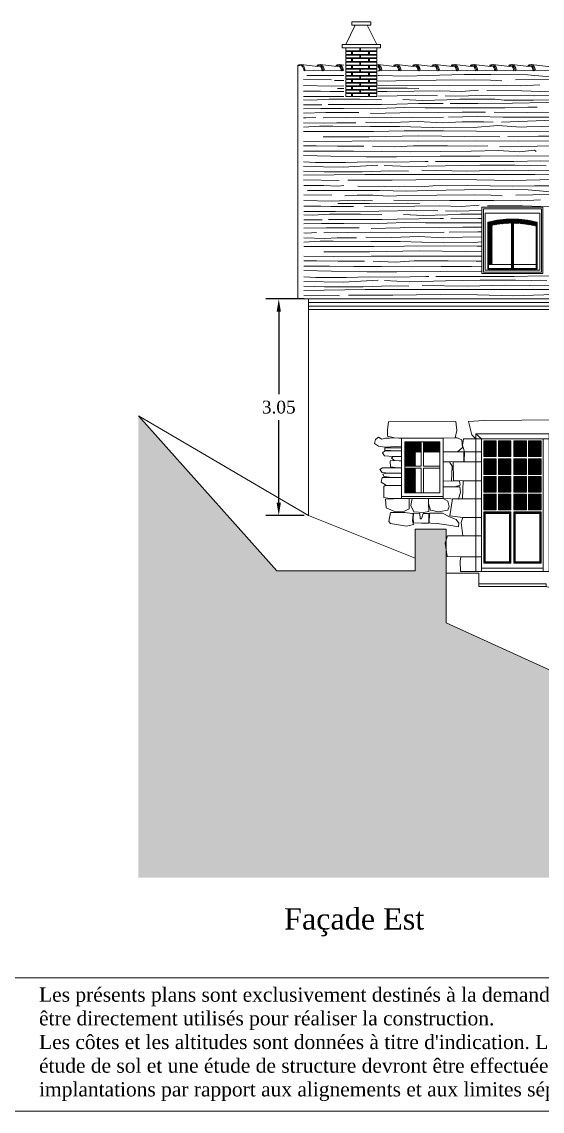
# Model space of a CAD drawing. Header units: millimetres. Extents: x -17502 to -16646, y 1856 to 2034.
# Drawn here: x -16867.77 to -16860.43, y 1856.2 to 1871.54 of the extents above; entities that cross this region are included whole.
import ezdxf

# ---------------------------------------------------------------- set-up
doc = ezdxf.new("R2010")
doc.units = ezdxf.units.MM
doc.layers.get('0').update_dxf_attribs({"lineweight": 9})
doc.layers.get('Defpoints').update_dxf_attribs({"lineweight": 9})
doc.layers.add('blocs', color=7, linetype='Continuous')
doc.layers.add('COUPE', color=7, linetype='Continuous', lineweight=9)
doc.styles.get("Standard").update_dxf_attribs({"font": 'times.ttf'})
doc.dimstyles.get("Standard").update_dxf_attribs({"dimtxt": 0.18, "dimasz": 0.18, "dimexe": 0.18, "dimexo": 0.0625, "dimgap": 0.09, "dimtad": 0, "dimtih": 1, "dimtoh": 1, "dimzin": 0, "dimdsep": 46, "dimtxsty": 'Standard', "dimcen": 0.09, "dimadec": 0, "dimazin": 0, "dimtfac": 1, "dimtofl": 0, "dimtmove": 0, "dimatfit": 3, "dimfxl": 1, "dimtolj": 1, "dimtzin": 0, "dimarcsym": 0})

# ---------------------------------------------------------------- blocks, each defined once
blk = doc.blocks.new('*D534')
at = {"color": 0, "lineweight": -2, "transparency": 16777216}
for p, q in [((-16863.79, 1867.635), (-16864.326, 1867.635)), ((-16864.146, 1867.455), (-16864.146, 1866.292)), ((-16864.146, 1864.765), (-16864.146, 1865.929)), ((-16863.79, 1864.585), (-16864.326, 1864.585))]:
    blk.add_line(p, q, dxfattribs=at)
at = {"color": 0, "lineweight": 9, "transparency": 16777216}
for points in [[(-16864.176, 1867.455), (-16864.116, 1867.455), (-16864.146, 1867.635)], [(-16864.176, 1864.765), (-16864.116, 1864.765), (-16864.146, 1864.585)]]:
    blk.add_solid(points, dxfattribs=at)
at = {"layer": 'Defpoints', "color": 0, "lineweight": 9, "transparency": 16777216}
for p in [(-16863.727, 1867.635), (-16864.146, 1864.585), (-16863.727, 1864.585)]:
    blk.add_point(p, dxfattribs=at)
at = {"color": 0, "lineweight": 9, "transparency": 16777216, "insert": (-16864.146, 1866.11), "char_height": 0.18, "attachment_point": 5}
blk.add_mtext('\\A1;3.05', dxfattribs=at)

msp = doc.modelspace()

# ---------------------------------------------------------------- hatches: boundary and pattern name
at = {"lineweight": 9}
h = msp.add_hatch(dxfattribs=at)
h.set_pattern_fill('ANSI31', color=252, scale=0.003, angle=90, style=0)
h.set_pattern_definition([(135, (3127.6094615, 3451.979851), (-0.006735192091, -0.006735192091), [])])
h.paths.add_polyline_path([(-16860.84, 1868.75), (-16860.84, 1868.7, -0.058182), (-16860.516, 1868.659), (-16860.516, 1868.709, 0.057294)])
h.paths.add_polyline_path([(-16860.865, 1868.75, 0.057294), (-16861.19, 1868.709), (-16861.19, 1868.119), (-16861.14, 1868.119), (-16861.14, 1868.671, -0.049063), (-16860.865, 1868.7)])
msp.add_hatch(color=254, dxfattribs=at).paths.add_polyline_path([(-16840.661, 1860.398), (-16847.363, 1860.579), (-16850.648, 1860.811), (-16851.333, 1860.859), (-16853.833, 1860.859), (-16854.518, 1860.879), (-16854.863, 1861.369), (-16858.512, 1861.581), (-16861.785, 1863.073), (-16861.785, 1864.391), (-16862.224, 1864.391), (-16862.224, 1863.807), (-16864.173, 1863.807), (-16866.125, 1865.991), (-16866.125, 1859.487), (-16840.661, 1859.487)])
h = msp.add_hatch(dxfattribs=at)
h.set_pattern_fill('ANSI31', color=252, scale=0.003, angle=90, style=0)
h.set_pattern_definition([(135, (3437.796645, 3147.050812), (-0.006735192091, -0.006735192091), [])])
h.paths.add_polyline_path([(-16862.217, 1865.475), (-16862.137, 1865.475), (-16862.137, 1865.625), (-16862.367, 1865.625), (-16862.367, 1865.28), (-16862.217, 1865.28)])
h.paths.add_polyline_path([(-16862.217, 1865.25), (-16862.367, 1865.25), (-16862.367, 1864.905), (-16862.217, 1864.905)])
h.paths.add_polyline_path([(-16861.878, 1865.625), (-16862.107, 1865.625), (-16862.107, 1865.475), (-16861.878, 1865.475)])
h = msp.add_hatch(dxfattribs=at)
h.set_pattern_fill('ANSI31', color=252, scale=0.003, angle=90, style=0)
h.set_pattern_definition([(135, (2719.525954, 3184.2928465), (-0.006735192091, -0.006735192091), [])])
h.paths.add_polyline_path([(-16861.09, 1865.625), (-16861.248, 1865.625), (-16861.248, 1865.425), (-16861.09, 1865.425)])
h.paths.add_polyline_path([(-16860.883, 1865.625), (-16861.04, 1865.625), (-16861.04, 1865.425), (-16860.883, 1865.425)])
h.paths.add_polyline_path([(-16860.665, 1865.625), (-16860.823, 1865.625), (-16860.823, 1865.425), (-16860.665, 1865.425)])
h.paths.add_polyline_path([(-16860.458, 1865.625), (-16860.615, 1865.625), (-16860.615, 1865.425), (-16860.458, 1865.425)])
h.paths.add_polyline_path([(-16860.458, 1865.375), (-16860.615, 1865.375), (-16860.615, 1865.175), (-16860.458, 1865.175)])
h.paths.add_polyline_path([(-16860.665, 1865.375), (-16860.823, 1865.375), (-16860.823, 1865.175), (-16860.665, 1865.175)])
h.paths.add_polyline_path([(-16860.665, 1865.125), (-16860.823, 1865.125), (-16860.823, 1864.925), (-16860.665, 1864.925)])
h.paths.add_polyline_path([(-16860.883, 1865.125), (-16861.04, 1865.125), (-16861.04, 1864.925), (-16860.883, 1864.925)])
h.paths.add_polyline_path([(-16861.09, 1864.875), (-16861.248, 1864.875), (-16861.248, 1864.675), (-16861.09, 1864.675)])
h.paths.add_polyline_path([(-16861.09, 1865.125), (-16861.248, 1865.125), (-16861.248, 1864.925), (-16861.09, 1864.925)])
h.paths.add_polyline_path([(-16861.09, 1865.375), (-16861.248, 1865.375), (-16861.248, 1865.175), (-16861.09, 1865.175)])
h.paths.add_polyline_path([(-16860.883, 1865.375), (-16861.04, 1865.375), (-16861.04, 1865.175), (-16860.883, 1865.175)])
h.paths.add_polyline_path([(-16860.883, 1864.875), (-16861.04, 1864.875), (-16861.04, 1864.675), (-16860.883, 1864.675)])
h.paths.add_polyline_path([(-16860.665, 1864.875), (-16860.823, 1864.875), (-16860.823, 1864.675), (-16860.665, 1864.675)])
h.paths.add_polyline_path([(-16860.458, 1864.875), (-16860.615, 1864.875), (-16860.615, 1864.675), (-16860.458, 1864.675)])
h.paths.add_polyline_path([(-16860.458, 1865.125), (-16860.615, 1865.125), (-16860.615, 1864.925), (-16860.458, 1864.925)])

# ---------------------------------------------------------------- linework, layer by layer
for p, q in [((-16864.173, 1863.807), (-16866.125, 1865.991)), ((-16861.785, 1864.391), (-16862.224, 1864.391)), ((-16862.224, 1864.391), (-16862.224, 1863.807)), ((-16861.785, 1863.073), (-16861.785, 1864.391)), ((-16862.224, 1863.807), (-16864.173, 1863.807)), ((-16858.512, 1861.581), (-16861.785, 1863.073))]:
    msp.add_line(p, q, dxfattribs=at)
for points in [[(-16863.202, 1871.219), (-16863.067, 1871.488)], [(-16862.764, 1871.219), (-16862.899, 1871.488)], [(-16863.727, 1867.635), (-16863.877, 1867.635), (-16863.877, 1870.909)], [(-16854.727, 1867.635), (-16863.727, 1867.635)], [(-16863.727, 1864.585), (-16863.727, 1867.635)], [(-16854.727, 1867.585), (-16863.727, 1867.585)], [(-16854.84, 1867.535), (-16863.727, 1867.535)], [(-16854.796, 1867.485), (-16863.727, 1867.485)], [(-16863.727, 1864.585), (-16866.125, 1865.991)], [(-16861.288, 1865.665), (-16860.418, 1865.665), (-16860.19, 1865.667), (-16860.191, 1865.931), (-16861.25, 1865.925), (-16861.47, 1865.908), (-16861.423, 1865.722), (-16861.37, 1865.665)], [(-16862.417, 1865.675), (-16862.417, 1864.825), (-16862.58, 1864.825), (-16862.667, 1864.839), (-16862.667, 1864.996), (-16862.646, 1865.01), (-16862.417, 1865.01), (-16862.547, 1865.01), (-16862.628, 1865.01), (-16862.704, 1865.055), (-16862.688, 1865.121), (-16862.417, 1865.121), (-16862.544, 1865.121), (-16862.667, 1865.136), (-16862.679, 1865.166), (-16862.639, 1865.182), (-16862.417, 1865.182), (-16862.583, 1865.182), (-16862.69, 1865.193), (-16862.723, 1865.234), (-16862.686, 1865.255), (-16862.546, 1865.258), (-16862.417, 1865.258), (-16862.474, 1865.258), (-16862.569, 1865.269), (-16862.578, 1865.351), (-16862.571, 1865.361), (-16862.448, 1865.357), (-16862.417, 1865.357), (-16862.516, 1865.359), (-16862.558, 1865.393), (-16862.534, 1865.416), (-16862.417, 1865.416), (-16862.534, 1865.416), (-16862.658, 1865.425), (-16862.683, 1865.466), (-16862.649, 1865.495), (-16862.417, 1865.495), (-16862.571, 1865.501), (-16862.651, 1865.503), (-16862.65, 1865.537), (-16862.549, 1865.538), (-16862.417, 1865.538), (-16862.417, 1865.56), (-16862.648, 1865.547), (-16862.741, 1865.563), (-16862.797, 1865.597), (-16862.781, 1865.657), (-16862.741, 1865.69), (-16862.692, 1865.658), (-16862.642, 1865.674), (-16862.583, 1865.674), (-16862.473, 1865.679), (-16862.417, 1865.675)], [(-16861.828, 1865.675), (-16861.828, 1864.825), (-16861.613, 1864.816), (-16861.587, 1864.913), (-16861.593, 1864.987), (-16861.828, 1864.987), (-16861.664, 1864.987), (-16861.588, 1865.013), (-16861.597, 1865.071), (-16861.828, 1865.072), (-16861.712, 1865.071), (-16861.703, 1865.278), (-16861.741, 1865.34), (-16861.828, 1865.34), (-16861.741, 1865.34), (-16861.539, 1865.347), (-16861.537, 1865.433), (-16861.537, 1865.483), (-16861.828, 1865.483), (-16861.626, 1865.483), (-16861.556, 1865.541), (-16861.566, 1865.65), (-16861.63, 1865.679), (-16861.66, 1865.679), (-16861.828, 1865.675)], [(-16860.335, 1865.735), (-16861.37, 1865.735)], [(-16861.37, 1865.665), (-16861.37, 1865.735)], [(-16861.37, 1865.735), (-16861.288, 1865.665)], [(-16861.37, 1865.665), (-16861.37, 1863.795)], [(-16862.417, 1864.825), (-16861.828, 1864.825), (-16861.765, 1864.785), (-16861.743, 1864.714), (-16861.761, 1864.66), (-16861.897, 1864.639), (-16862.009, 1864.659), (-16862.035, 1864.755), (-16862.035, 1864.825), (-16862.035, 1864.755), (-16862.029, 1864.643), (-16862.105, 1864.627), (-16862.242, 1864.638), (-16862.284, 1864.728), (-16862.267, 1864.825), (-16862.31, 1864.825), (-16862.31, 1864.679), (-16862.376, 1864.647), (-16862.5, 1864.637), (-16862.631, 1864.694), (-16862.642, 1864.816), (-16862.417, 1864.825)], [(-16863.727, 1864.585), (-16862.224, 1863.986)], [(-16862.57, 1864.626), (-16862.369, 1864.626), (-16862.265, 1864.612), (-16862.253, 1864.602), (-16862.261, 1864.512), (-16862.249, 1864.459), (-16862.344, 1864.437), (-16862.57, 1864.473), (-16862.596, 1864.5), (-16862.57, 1864.626)], [(-16861.785, 1863.775), (-16861.328, 1863.775), (-16861.328, 1863.585), (-16860.378, 1863.585), (-16859.785, 1863.415), (-16859.052, 1863.395), (-16857.932, 1863.395), (-16856.732, 1863.345)]]:
    msp.add_lwpolyline(points, dxfattribs=at)
for points in [[(-16863.117, 1871.538), (-16862.849, 1871.538), (-16862.849, 1871.488), (-16863.117, 1871.488)], [(-16863.252, 1871.219), (-16862.714, 1871.219), (-16862.714, 1871.169), (-16863.252, 1871.169)], [(-16863.202, 1871.169), (-16863.004, 1871.169), (-16863.004, 1871.129), (-16863.202, 1871.129)], [(-16863.119, 1871.119), (-16863.202, 1871.119), (-16863.202, 1871.079), (-16863.119, 1871.079)], [(-16863.109, 1871.119), (-16862.879, 1871.119), (-16862.879, 1871.079), (-16863.109, 1871.079)], [(-16862.764, 1871.169), (-16862.994, 1871.169), (-16862.994, 1871.129), (-16862.764, 1871.129)], [(-16862.764, 1871.119), (-16862.869, 1871.119), (-16862.869, 1871.079), (-16862.764, 1871.079)], [(-16863.202, 1871.069), (-16863.004, 1871.069), (-16863.004, 1871.029), (-16863.202, 1871.029)], [(-16863.119, 1871.019), (-16863.202, 1871.019), (-16863.202, 1870.979), (-16863.119, 1870.979)], [(-16863.202, 1870.969), (-16863.004, 1870.969), (-16863.004, 1870.929), (-16863.202, 1870.929)], [(-16863.109, 1871.019), (-16862.879, 1871.019), (-16862.879, 1870.979), (-16863.109, 1870.979)], [(-16862.764, 1871.069), (-16862.994, 1871.069), (-16862.994, 1871.029), (-16862.764, 1871.029)], [(-16862.764, 1870.969), (-16862.994, 1870.969), (-16862.994, 1870.929), (-16862.764, 1870.929)], [(-16862.764, 1871.019), (-16862.869, 1871.019), (-16862.869, 1870.979), (-16862.764, 1870.979)], [(-16863.119, 1870.921), (-16863.202, 1870.921), (-16863.202, 1870.881), (-16863.119, 1870.881)], [(-16863.202, 1870.871), (-16863.004, 1870.871), (-16863.004, 1870.831), (-16863.202, 1870.831)], [(-16863.119, 1870.822), (-16863.202, 1870.822), (-16863.202, 1870.782), (-16863.119, 1870.782)], [(-16863.109, 1870.921), (-16862.879, 1870.921), (-16862.879, 1870.881), (-16863.109, 1870.881)], [(-16863.109, 1870.822), (-16862.879, 1870.822), (-16862.879, 1870.782), (-16863.109, 1870.782)], [(-16862.764, 1870.871), (-16862.994, 1870.871), (-16862.994, 1870.831), (-16862.764, 1870.831)], [(-16862.764, 1870.921), (-16862.869, 1870.921), (-16862.869, 1870.881), (-16862.764, 1870.881)], [(-16862.764, 1870.822), (-16862.869, 1870.822), (-16862.869, 1870.782), (-16862.764, 1870.782)], [(-16863.202, 1870.772), (-16863.004, 1870.772), (-16863.004, 1870.732), (-16863.202, 1870.732)], [(-16863.119, 1870.724), (-16863.202, 1870.724), (-16863.202, 1870.684), (-16863.119, 1870.684)], [(-16863.202, 1870.674), (-16863.004, 1870.674), (-16863.004, 1870.634), (-16863.202, 1870.634)], [(-16863.109, 1870.724), (-16862.879, 1870.724), (-16862.879, 1870.684), (-16863.109, 1870.684)], [(-16862.764, 1870.772), (-16862.994, 1870.772), (-16862.994, 1870.732), (-16862.764, 1870.732)], [(-16862.764, 1870.674), (-16862.994, 1870.674), (-16862.994, 1870.634), (-16862.764, 1870.634)], [(-16862.764, 1870.724), (-16862.869, 1870.724), (-16862.869, 1870.684), (-16862.764, 1870.684)], [(-16863.119, 1870.625), (-16863.202, 1870.625), (-16863.202, 1870.585), (-16863.119, 1870.585)], [(-16863.202, 1870.575), (-16863.004, 1870.575), (-16863.004, 1870.535), (-16863.202, 1870.535)], [(-16863.119, 1870.527), (-16863.202, 1870.527), (-16863.202, 1870.487), (-16863.119, 1870.487)], [(-16863.109, 1870.625), (-16862.879, 1870.625), (-16862.879, 1870.585), (-16863.109, 1870.585)], [(-16863.109, 1870.527), (-16862.879, 1870.527), (-16862.879, 1870.487), (-16863.109, 1870.487)], [(-16862.764, 1870.575), (-16862.994, 1870.575), (-16862.994, 1870.535), (-16862.764, 1870.535)], [(-16862.764, 1870.625), (-16862.869, 1870.625), (-16862.869, 1870.585), (-16862.764, 1870.585)], [(-16862.764, 1870.527), (-16862.869, 1870.527), (-16862.869, 1870.487), (-16862.764, 1870.487)], [(-16861.283, 1868.927), (-16860.422, 1868.927), (-16860.422, 1867.991), (-16861.283, 1867.991)], [(-16861.262, 1868.905), (-16860.444, 1868.905), (-16860.444, 1868.012), (-16861.262, 1868.012)], [(-16860.468, 1868.841), (-16861.238, 1868.841), (-16861.238, 1868.041), (-16860.468, 1868.041)], [(-16860.865, 1868.119), (-16861.19, 1868.119), (-16861.19, 1868.062), (-16860.865, 1868.062)], [(-16860.516, 1868.119), (-16860.84, 1868.119), (-16860.84, 1868.062), (-16860.516, 1868.062)], [(-16862.456, 1865.675), (-16861.828, 1865.675), (-16861.66, 1865.679), (-16861.634, 1865.784), (-16861.651, 1865.909), (-16862.601, 1865.905), (-16862.615, 1865.798), (-16862.613, 1865.703), (-16862.513, 1865.677)], [(-16861.828, 1865.675), (-16862.417, 1865.675), (-16862.417, 1864.825), (-16861.828, 1864.825)], [(-16861.828, 1865.675), (-16862.417, 1865.675), (-16862.417, 1864.855), (-16861.828, 1864.855)], [(-16861.878, 1865.625), (-16862.367, 1865.625), (-16862.367, 1864.905), (-16861.878, 1864.905)], [(-16862.137, 1865.625), (-16862.367, 1865.625), (-16862.367, 1865.28), (-16862.137, 1865.28)], [(-16861.878, 1865.625), (-16862.107, 1865.625), (-16862.107, 1865.28), (-16861.878, 1865.28)], [(-16861.288, 1865.665), (-16861.288, 1863.795), (-16861.584, 1863.795), (-16861.59, 1863.944), (-16861.578, 1864.001), (-16861.288, 1864.001), (-16861.578, 1864.001), (-16861.773, 1864.008), (-16861.802, 1864.198), (-16861.769, 1864.298), (-16861.288, 1864.298), (-16861.554, 1864.298), (-16861.574, 1864.489), (-16861.553, 1864.557), (-16861.288, 1864.557), (-16861.553, 1864.557), (-16861.737, 1864.58), (-16861.699, 1864.821), (-16861.288, 1864.821), (-16861.557, 1864.821), (-16861.549, 1865.073), (-16861.288, 1865.073), (-16861.549, 1865.073), (-16861.681, 1865.076), (-16861.689, 1865.339), (-16861.288, 1865.339), (-16861.533, 1865.339), (-16861.526, 1865.484), (-16861.288, 1865.484), (-16861.526, 1865.484), (-16861.558, 1865.578), (-16861.543, 1865.665)], [(-16860.335, 1865.735), (-16861.37, 1865.735), (-16861.37, 1863.795), (-16860.335, 1863.795)], [(-16860.418, 1865.665), (-16861.288, 1865.665), (-16861.288, 1863.795), (-16860.418, 1863.795)], [(-16860.418, 1865.665), (-16861.288, 1865.665), (-16861.288, 1863.845), (-16860.418, 1863.845)], [(-16861.08, 1865.635), (-16861.258, 1865.635), (-16861.258, 1865.415), (-16861.08, 1865.415)], [(-16861.09, 1865.625), (-16861.248, 1865.625), (-16861.248, 1865.425), (-16861.09, 1865.425)], [(-16860.873, 1865.635), (-16861.05, 1865.635), (-16861.05, 1865.415), (-16860.873, 1865.415)], [(-16860.883, 1865.625), (-16861.04, 1865.625), (-16861.04, 1865.425), (-16860.883, 1865.425)], [(-16860.655, 1865.635), (-16860.833, 1865.635), (-16860.833, 1865.415), (-16860.655, 1865.415)], [(-16860.665, 1865.625), (-16860.823, 1865.625), (-16860.823, 1865.425), (-16860.665, 1865.425)], [(-16860.448, 1865.635), (-16860.625, 1865.635), (-16860.625, 1865.415), (-16860.448, 1865.415)], [(-16860.458, 1865.625), (-16860.615, 1865.625), (-16860.615, 1865.425), (-16860.458, 1865.425)], [(-16861.08, 1865.385), (-16861.258, 1865.385), (-16861.258, 1865.165), (-16861.08, 1865.165)], [(-16861.09, 1865.375), (-16861.248, 1865.375), (-16861.248, 1865.175), (-16861.09, 1865.175)], [(-16860.873, 1865.385), (-16861.05, 1865.385), (-16861.05, 1865.165), (-16860.873, 1865.165)], [(-16860.883, 1865.375), (-16861.04, 1865.375), (-16861.04, 1865.175), (-16860.883, 1865.175)], [(-16860.655, 1865.385), (-16860.833, 1865.385), (-16860.833, 1865.165), (-16860.655, 1865.165)], [(-16860.665, 1865.375), (-16860.823, 1865.375), (-16860.823, 1865.175), (-16860.665, 1865.175)], [(-16860.448, 1865.385), (-16860.625, 1865.385), (-16860.625, 1865.165), (-16860.448, 1865.165)], [(-16860.458, 1865.375), (-16860.615, 1865.375), (-16860.615, 1865.175), (-16860.458, 1865.175)], [(-16862.137, 1865.25), (-16862.367, 1865.25), (-16862.367, 1864.905), (-16862.137, 1864.905)], [(-16861.878, 1865.25), (-16862.107, 1865.25), (-16862.107, 1864.905), (-16861.878, 1864.905)], [(-16861.08, 1865.135), (-16861.258, 1865.135), (-16861.258, 1864.915), (-16861.08, 1864.915)], [(-16860.873, 1865.135), (-16861.05, 1865.135), (-16861.05, 1864.915), (-16860.873, 1864.915)], [(-16860.655, 1865.135), (-16860.833, 1865.135), (-16860.833, 1864.915), (-16860.655, 1864.915)], [(-16860.448, 1865.135), (-16860.625, 1865.135), (-16860.625, 1864.915), (-16860.448, 1864.915)], [(-16861.09, 1865.125), (-16861.248, 1865.125), (-16861.248, 1864.925), (-16861.09, 1864.925)], [(-16860.883, 1865.125), (-16861.04, 1865.125), (-16861.04, 1864.925), (-16860.883, 1864.925)], [(-16860.665, 1865.125), (-16860.823, 1865.125), (-16860.823, 1864.925), (-16860.665, 1864.925)], [(-16860.458, 1865.125), (-16860.615, 1865.125), (-16860.615, 1864.925), (-16860.458, 1864.925)], [(-16861.828, 1864.855), (-16862.417, 1864.855), (-16862.417, 1864.825), (-16861.828, 1864.825)], [(-16861.08, 1864.885), (-16861.258, 1864.885), (-16861.258, 1864.665), (-16861.08, 1864.665)], [(-16861.09, 1864.875), (-16861.248, 1864.875), (-16861.248, 1864.675), (-16861.09, 1864.675)], [(-16860.873, 1864.885), (-16861.05, 1864.885), (-16861.05, 1864.665), (-16860.873, 1864.665)], [(-16860.883, 1864.875), (-16861.04, 1864.875), (-16861.04, 1864.675), (-16860.883, 1864.675)], [(-16860.655, 1864.885), (-16860.833, 1864.885), (-16860.833, 1864.665), (-16860.655, 1864.665)], [(-16860.665, 1864.875), (-16860.823, 1864.875), (-16860.823, 1864.675), (-16860.665, 1864.675)], [(-16860.448, 1864.885), (-16860.625, 1864.885), (-16860.625, 1864.665), (-16860.448, 1864.665)], [(-16860.458, 1864.875), (-16860.615, 1864.875), (-16860.615, 1864.675), (-16860.458, 1864.675)], [(-16862.247, 1864.617), (-16862.157, 1864.613), (-16862.155, 1864.543), (-16862.138, 1864.535), (-16862.124, 1864.565), (-16862.111, 1864.614), (-16862.029, 1864.612), (-16862.029, 1864.479), (-16862.136, 1864.479), (-16862.246, 1864.48), (-16862.254, 1864.545)], [(-16862.02, 1864.619), (-16861.836, 1864.617), (-16861.739, 1864.565), (-16861.645, 1864.529), (-16861.61, 1864.477), (-16861.615, 1864.424), (-16861.747, 1864.45), (-16861.913, 1864.472), (-16862.003, 1864.479), (-16862.024, 1864.48)], [(-16861.258, 1864.635), (-16860.873, 1864.635), (-16860.873, 1863.915), (-16861.258, 1863.915)], [(-16861.248, 1864.625), (-16860.883, 1864.625), (-16860.883, 1863.925), (-16861.248, 1863.925)], [(-16861.238, 1864.615), (-16860.893, 1864.615), (-16860.893, 1863.935), (-16861.238, 1863.935)], [(-16860.833, 1863.915), (-16860.448, 1863.915), (-16860.448, 1864.635), (-16860.833, 1864.635)], [(-16860.823, 1863.925), (-16860.458, 1863.925), (-16860.458, 1864.625), (-16860.823, 1864.625)], [(-16860.813, 1863.935), (-16860.468, 1863.935), (-16860.468, 1864.615), (-16860.813, 1864.615)], [(-16860.418, 1863.845), (-16861.288, 1863.845), (-16861.288, 1863.795), (-16860.418, 1863.795)], [(-16861.328, 1863.625), (-16860.378, 1863.625), (-16860.378, 1863.585), (-16861.328, 1863.585)], [(-16876.541, 1858.074), (-16841.413, 1858.074), (-16841.413, 1856.197), (-16876.541, 1856.197)]]:
    msp.add_lwpolyline(points, close=True, dxfattribs=at)
for points in [[(-16860.855, 1868.76, 0.06042), (-16861.2, 1868.717), (-16861.2, 1868.052), (-16860.855, 1868.052)], [(-16860.865, 1868.75, 0.057294), (-16861.19, 1868.709), (-16861.19, 1868.062), (-16860.865, 1868.062)], [(-16860.506, 1868.717, 0.06042), (-16860.85, 1868.76), (-16860.85, 1868.052), (-16860.506, 1868.052)], [(-16860.516, 1868.709, 0.057294), (-16860.84, 1868.75), (-16860.84, 1868.062), (-16860.516, 1868.062)]]:
    msp.add_lwpolyline(points, format="xyb", close=True, dxfattribs=at)
msp.add_arc((-16860.853, 1867.318), 1.441, 76.0701, 103.9299, dxfattribs=at)
at = {"layer": 'blocs', "lineweight": 9}
for points in [[(-16863.799, 1870.724), (-16863.405, 1870.718)], [(-16863.75, 1870.78), (-16863.228, 1870.78)], [(-16863.36, 1870.712), (-16863.228, 1870.71)], [(-16862.752, 1870.783), (-16862.732, 1870.783), (-16862.35, 1870.774), (-16862.056, 1870.78), (-16861.534, 1870.793), (-16861.159, 1870.796), (-16860.64, 1870.79), (-16860.376, 1870.767), (-16859.782, 1870.777), (-16858.822, 1870.774), (-16858.243, 1870.772)], [(-16862.752, 1870.704), (-16862.612, 1870.702), (-16862.494, 1870.708), (-16861.926, 1870.715), (-16861.388, 1870.721), (-16861.16, 1870.715), (-16861.003, 1870.708)], [(-16860.811, 1870.718), (-16860.331, 1870.725), (-16859.675, 1870.725), (-16859.081, 1870.721)], [(-16863.799, 1870.641), (-16863.408, 1870.63), (-16863.228, 1870.638)], [(-16863.799, 1870.561), (-16863.558, 1870.561), (-16863.421, 1870.558), (-16863.228, 1870.556)], [(-16863.319, 1870.6), (-16863.228, 1870.6)], [(-16862.752, 1870.644), (-16861.742, 1870.64), (-16861.122, 1870.643), (-16860.74, 1870.636), (-16860.466, 1870.65)], [(-16862.752, 1870.601), (-16862.337, 1870.604), (-16862.171, 1870.6)], [(-16862.752, 1870.555), (-16862.624, 1870.555), (-16862.236, 1870.561), (-16861.884, 1870.565), (-16861.577, 1870.558), (-16861.329, 1870.574)], [(-16862.742, 1870.489), (-16862.742, 1870.489), (-16862.213, 1870.499), (-16861.91, 1870.496)], [(-16861.803, 1870.496), (-16861.653, 1870.489), (-16861.291, 1870.499), (-16860.543, 1870.493), (-16859.852, 1870.499), (-16859.199, 1870.499), (-16858.843, 1870.487), (-16858.291, 1870.478), (-16858.291, 1870.478)], [(-16861.212, 1870.568), (-16860.72, 1870.565), (-16860.194, 1870.545), (-16859.78, 1870.558), (-16859.13, 1870.574), (-16858.66, 1870.578), (-16858.291, 1870.553)], [(-16863.799, 1870.486), (-16863.352, 1870.486), (-16863.228, 1870.486)], [(-16863.799, 1870.438), (-16863.678, 1870.434), (-16863.437, 1870.447), (-16862.999, 1870.447), (-16862.699, 1870.444)], [(-16863.799, 1870.369), (-16863.541, 1870.369)], [(-16863.45, 1870.372), (-16863.163, 1870.372), (-16862.928, 1870.372), (-16862.696, 1870.372), (-16862.484, 1870.378), (-16862.177, 1870.385), (-16861.877, 1870.388), (-16861.831, 1870.388)], [(-16862.396, 1870.444), (-16862.118, 1870.431), (-16861.775, 1870.437), (-16861.593, 1870.447), (-16861.103, 1870.447), (-16860.969, 1870.434), (-16860.555, 1870.434), (-16860.047, 1870.441), (-16859.436, 1870.437), (-16859.123, 1870.441), (-16858.653, 1870.444), (-16858.568, 1870.45)], [(-16861.728, 1870.385), (-16861.34, 1870.388), (-16860.851, 1870.392), (-16860.368, 1870.401), (-16859.865, 1870.392), (-16859.542, 1870.395), (-16858.968, 1870.388), (-16858.733, 1870.376), (-16858.291, 1870.361), (-16858.291, 1870.361)], [(-16863.799, 1870.314), (-16863.551, 1870.316), (-16863.235, 1870.316), (-16862.86, 1870.313), (-16862.625, 1870.323), (-16862.377, 1870.329), (-16862.083, 1870.326), (-16861.659, 1870.326), (-16861.306, 1870.326), (-16860.958, 1870.326), (-16860.635, 1870.333), (-16860.504, 1870.333)], [(-16863.799, 1870.252), (-16863.482, 1870.258), (-16863.201, 1870.258), (-16863.019, 1870.258)], [(-16863.799, 1870.187), (-16863.763, 1870.183), (-16863.622, 1870.192)], [(-16863.518, 1870.186), (-16862.862, 1870.196), (-16862.265, 1870.192), (-16861.824, 1870.196)], [(-16862.852, 1870.248), (-16862.441, 1870.254), (-16862.311, 1870.267), (-16861.89, 1870.261), (-16861.56, 1870.267), (-16861.234, 1870.264)], [(-16861.752, 1870.196), (-16861.348, 1870.202), (-16860.989, 1870.196), (-16860.519, 1870.196), (-16860.202, 1870.196), (-16859.824, 1870.206), (-16859.423, 1870.209), (-16859.191, 1870.206), (-16858.849, 1870.202), (-16858.558, 1870.206), (-16858.291, 1870.179), (-16858.291, 1870.179)], [(-16861.11, 1870.264), (-16860.643, 1870.261), (-16860.333, 1870.264), (-16859.959, 1870.261), (-16859.554, 1870.261), (-16859.084, 1870.264), (-16858.722, 1870.264), (-16858.291, 1870.244)], [(-16863.799, 1870.115), (-16863.502, 1870.108), (-16863.329, 1870.117), (-16863.058, 1870.114)], [(-16863.799, 1870.056), (-16863.57, 1870.069), (-16863.384, 1870.069), (-16862.855, 1870.065), (-16862.444, 1870.065), (-16861.831, 1870.046), (-16861.403, 1870.049), (-16861.057, 1870.075), (-16860.728, 1870.055), (-16860.649, 1870.059), (-16860.248, 1870.069), (-16860.127, 1870.065), (-16859.681, 1870.052), (-16859.381, 1870.069), (-16858.8, 1870.055), (-16858.291, 1870.048)], [(-16862.924, 1870.124), (-16862.559, 1870.121), (-16862.18, 1870.134), (-16861.837, 1870.114), (-16861.563, 1870.127), (-16861.257, 1870.131), (-16861.126, 1870.124)], [(-16861.009, 1870.124), (-16860.396, 1870.147), (-16859.926, 1870.14), (-16859.763, 1870.15)], [(-16863.799, 1869.993), (-16863.276, 1869.993), (-16862.813, 1869.993), (-16862.379, 1870), (-16861.824, 1870.003), (-16861.357, 1869.997), (-16860.617, 1869.993), (-16860.202, 1869.997), (-16860.001, 1870.003), (-16859.782, 1870.003)], [(-16863.518, 1869.918), (-16862.875, 1869.918), (-16862.17, 1869.931), (-16861.524, 1869.922), (-16861.031, 1869.918)], [(-16860.918, 1869.922), (-16860.484, 1869.928), (-16859.9, 1869.925), (-16859.449, 1869.915), (-16858.937, 1869.928), (-16858.487, 1869.911), (-16858.291, 1869.909)], [(-16863.799, 1869.856), (-16863.378, 1869.853), (-16862.85, 1869.86), (-16862.181, 1869.856), (-16861.365, 1869.86), (-16860.765, 1869.856), (-16860.122, 1869.86), (-16859.603, 1869.847), (-16859.019, 1869.863), (-16858.526, 1869.86), (-16858.291, 1869.848)], [(-16863.799, 1869.791), (-16863.62, 1869.793), (-16863.318, 1869.787), (-16863.052, 1869.787), (-16862.945, 1869.787)], [(-16862.823, 1869.787), (-16862.509, 1869.776), (-16862.246, 1869.79), (-16861.766, 1869.793), (-16861.369, 1869.787), (-16861.2, 1869.79)], [(-16861.033, 1869.777), (-16860.724, 1869.781), (-16860.284, 1869.792), (-16859.934, 1869.792), (-16859.662, 1869.792), (-16859.487, 1869.792)], [(-16863.799, 1869.718), (-16863.436, 1869.718), (-16863.094, 1869.714), (-16862.703, 1869.71), (-16862.289, 1869.707), (-16861.865, 1869.71), (-16861.436, 1869.714), (-16861.053, 1869.725), (-16860.751, 1869.707), (-16860.543, 1869.729), (-16860.52, 1869.71)], [(-16863.799, 1869.657), (-16863.41, 1869.647), (-16862.908, 1869.636), (-16862.487, 1869.636), (-16861.869, 1869.643), (-16861.306, 1869.647), (-16860.781, 1869.651), (-16860.335, 1869.643), (-16859.91, 1869.643), (-16859.59, 1869.643)], [(-16861.939, 1869.572), (-16861.265, 1869.572), (-16860.833, 1869.569), (-16860.453, 1869.58), (-16860.104, 1869.565), (-16859.754, 1869.569), (-16859.326, 1869.58), (-16858.574, 1869.58), (-16858.291, 1869.557)], [(-16863.799, 1869.565), (-16863.63, 1869.558), (-16863.205, 1869.558), (-16862.877, 1869.565), (-16862.52, 1869.561), (-16862.081, 1869.569), (-16862.04, 1869.569)], [(-16863.799, 1869.501), (-16863.239, 1869.491), (-16862.751, 1869.52)], [(-16863.799, 1869.433), (-16863.507, 1869.427), (-16862.964, 1869.427), (-16862.58, 1869.438), (-16862.319, 1869.435)], [(-16862.662, 1869.513), (-16862.315, 1869.498), (-16861.802, 1869.509), (-16861.314, 1869.52), (-16860.818, 1869.52), (-16860.376, 1869.509)], [(-16862.13, 1869.446), (-16861.496, 1869.435), (-16860.964, 1869.45), (-16860.287, 1869.438), (-16859.888, 1869.435), (-16859.147, 1869.435), (-16858.671, 1869.438)], [(-16863.799, 1869.376), (-16862.933, 1869.386), (-16862.032, 1869.386), (-16861.31, 1869.386), (-16860.535, 1869.386), (-16860.104, 1869.39), (-16859.426, 1869.394), (-16858.812, 1869.375), (-16858.291, 1869.368)], [(-16863.799, 1869.31), (-16863.295, 1869.301)], [(-16863.172, 1869.308), (-16862.546, 1869.308), (-16861.879, 1869.319), (-16861.354, 1869.312), (-16860.855, 1869.301), (-16860.271, 1869.319), (-16859.966, 1869.312)], [(-16863.792, 1869.232), (-16863.629, 1869.233), (-16863.51, 1869.233), (-16863.317, 1869.225), (-16863.229, 1869.23)], [(-16863.743, 1869.16), (-16863.175, 1869.16), (-16862.725, 1869.163), (-16862.343, 1869.153), (-16862.049, 1869.16), (-16861.527, 1869.173), (-16861.152, 1869.176), (-16860.633, 1869.17), (-16860.369, 1869.147), (-16859.775, 1869.157), (-16858.816, 1869.153), (-16858.236, 1869.152)], [(-16863.032, 1869.222), (-16862.656, 1869.22), (-16862.376, 1869.222), (-16862.085, 1869.217), (-16861.976, 1869.229), (-16861.48, 1869.234), (-16861.167, 1869.229), (-16860.847, 1869.222), (-16860.542, 1869.229), (-16860.223, 1869.227), (-16859.814, 1869.22)], [(-16863.792, 1869.103), (-16863.398, 1869.098)], [(-16863.792, 1869.021), (-16863.401, 1869.01), (-16863.058, 1869.026), (-16862.827, 1869.016)], [(-16863.312, 1868.98), (-16862.869, 1868.977), (-16862.33, 1868.984), (-16862.164, 1868.98)], [(-16863.215, 1869.088), (-16863.039, 1869.095), (-16862.82, 1869.098), (-16862.605, 1869.081), (-16862.487, 1869.088), (-16861.919, 1869.095), (-16861.381, 1869.101), (-16861.153, 1869.095), (-16860.996, 1869.088)], [(-16862.525, 1869.026), (-16861.735, 1869.02), (-16861.115, 1869.023), (-16860.733, 1869.016), (-16860.459, 1869.029)], [(-16860.804, 1869.098), (-16860.324, 1869.104), (-16859.668, 1869.104), (-16859.074, 1869.101)], [(-16863.792, 1868.941), (-16863.551, 1868.941), (-16863.414, 1868.938), (-16863.094, 1868.935)], [(-16863.792, 1868.866), (-16863.345, 1868.866), (-16862.735, 1868.869), (-16862.206, 1868.879), (-16861.903, 1868.876)], [(-16863.792, 1868.818), (-16863.671, 1868.814), (-16863.43, 1868.827), (-16862.992, 1868.827), (-16862.692, 1868.823)], [(-16862.937, 1868.941), (-16862.617, 1868.935), (-16862.229, 1868.941), (-16861.877, 1868.944), (-16861.57, 1868.938), (-16861.322, 1868.954)], [(-16862.389, 1868.823), (-16862.111, 1868.81), (-16861.769, 1868.817), (-16861.586, 1868.827), (-16861.283, 1868.827)], [(-16861.796, 1868.876), (-16861.646, 1868.869), (-16861.284, 1868.879), (-16861.283, 1868.879)], [(-16861.205, 1868.948), (-16860.713, 1868.944), (-16860.187, 1868.925), (-16859.773, 1868.938), (-16859.123, 1868.954), (-16858.653, 1868.957), (-16858.284, 1868.933)], [(-16863.792, 1868.748), (-16863.535, 1868.748)], [(-16863.792, 1868.694), (-16863.544, 1868.696), (-16863.228, 1868.696), (-16862.853, 1868.693), (-16862.618, 1868.703), (-16862.37, 1868.709), (-16862.076, 1868.706), (-16861.652, 1868.706), (-16861.299, 1868.706), (-16861.283, 1868.706)], [(-16863.443, 1868.752), (-16863.156, 1868.752), (-16862.921, 1868.752), (-16862.689, 1868.752), (-16862.477, 1868.758), (-16862.17, 1868.765), (-16861.87, 1868.768), (-16861.825, 1868.768)], [(-16861.721, 1868.765), (-16861.333, 1868.768), (-16861.283, 1868.768)], [(-16863.792, 1868.632), (-16863.475, 1868.637), (-16863.194, 1868.637), (-16863.012, 1868.637)], [(-16863.792, 1868.567), (-16863.756, 1868.562), (-16863.615, 1868.572)], [(-16863.511, 1868.566), (-16862.855, 1868.576), (-16862.258, 1868.572), (-16861.817, 1868.576)], [(-16862.917, 1868.504), (-16862.552, 1868.501), (-16862.173, 1868.514), (-16861.83, 1868.494), (-16861.556, 1868.507), (-16861.283, 1868.51)], [(-16862.845, 1868.628), (-16862.434, 1868.634), (-16862.304, 1868.647), (-16861.883, 1868.641), (-16861.553, 1868.647), (-16861.283, 1868.645)], [(-16861.745, 1868.576), (-16861.341, 1868.582), (-16861.283, 1868.581)], [(-16863.792, 1868.495), (-16863.495, 1868.487), (-16863.322, 1868.497), (-16863.051, 1868.494)], [(-16863.792, 1868.436), (-16863.563, 1868.448), (-16863.377, 1868.448), (-16862.848, 1868.445), (-16862.437, 1868.445), (-16861.824, 1868.426), (-16861.396, 1868.429), (-16861.283, 1868.437)], [(-16863.792, 1868.373), (-16863.269, 1868.373), (-16862.806, 1868.373), (-16862.372, 1868.38), (-16861.817, 1868.383), (-16861.351, 1868.377), (-16861.283, 1868.376)], [(-16863.792, 1868.236), (-16863.371, 1868.233), (-16862.843, 1868.239), (-16862.174, 1868.236), (-16861.358, 1868.239), (-16861.283, 1868.239)], [(-16863.511, 1868.298), (-16862.868, 1868.298), (-16862.163, 1868.311), (-16861.517, 1868.302), (-16861.283, 1868.3)], [(-16863.792, 1868.171), (-16863.614, 1868.173), (-16863.311, 1868.167), (-16863.045, 1868.167), (-16862.938, 1868.167)], [(-16863.792, 1868.098), (-16863.429, 1868.098), (-16863.087, 1868.094), (-16862.696, 1868.09), (-16862.282, 1868.086), (-16861.858, 1868.09), (-16861.429, 1868.094), (-16861.283, 1868.098)], [(-16862.816, 1868.167), (-16862.502, 1868.155), (-16862.239, 1868.17), (-16861.759, 1868.173), (-16861.362, 1868.167), (-16861.283, 1868.169)], [(-16863.792, 1868.037), (-16863.404, 1868.027), (-16862.901, 1868.016), (-16862.48, 1868.016), (-16861.862, 1868.023), (-16861.299, 1868.027), (-16861.283, 1868.027)], [(-16863.792, 1867.945), (-16863.623, 1867.937), (-16863.198, 1867.937), (-16862.871, 1867.945), (-16862.513, 1867.941), (-16862.074, 1867.949), (-16862.033, 1867.949)], [(-16863.792, 1867.88), (-16863.232, 1867.87), (-16862.744, 1867.9)], [(-16862.655, 1867.893), (-16862.308, 1867.878), (-16861.795, 1867.889), (-16861.307, 1867.9), (-16860.811, 1867.9), (-16860.369, 1867.889)], [(-16861.932, 1867.952), (-16861.258, 1867.952), (-16860.826, 1867.949), (-16860.446, 1867.96), (-16860.097, 1867.945), (-16859.747, 1867.949), (-16859.319, 1867.96), (-16858.567, 1867.96), (-16858.284, 1867.937)], [(-16863.792, 1867.813), (-16863.501, 1867.807), (-16862.957, 1867.807), (-16862.573, 1867.818), (-16862.313, 1867.814)], [(-16863.792, 1867.755), (-16862.926, 1867.766), (-16862.025, 1867.766), (-16861.303, 1867.766), (-16860.528, 1867.766), (-16860.097, 1867.77), (-16859.419, 1867.773), (-16858.805, 1867.755), (-16858.284, 1867.747)], [(-16862.123, 1867.826), (-16861.489, 1867.814), (-16860.957, 1867.829), (-16860.28, 1867.818), (-16859.881, 1867.814), (-16859.14, 1867.814), (-16858.664, 1867.818)], [(-16863.792, 1867.69), (-16863.288, 1867.68)], [(-16863.165, 1867.688), (-16862.539, 1867.688), (-16861.872, 1867.699), (-16861.347, 1867.692), (-16860.848, 1867.68), (-16860.264, 1867.699), (-16859.959, 1867.692)]]:
    msp.add_lwpolyline(points, dxfattribs=at)
at = {"layer": 'COUPE', "color": 7, "linetype": 'Continuous', "lineweight": 9}
for p, q in [((-16863.877, 1870.926), (-16863.863, 1870.931)), ((-16863.875, 1870.914), (-16863.877, 1870.926)), ((-16863.864, 1870.92), (-16863.875, 1870.914)), ((-16863.848, 1870.923), (-16863.864, 1870.92)), ((-16863.863, 1870.931), (-16863.834, 1870.934)), ((-16863.827, 1870.918), (-16863.848, 1870.923)), ((-16863.834, 1870.934), (-16863.555, 1870.903)), ((-16863.828, 1870.934), (-16863.802, 1870.918)), ((-16863.811, 1870.906), (-16863.827, 1870.918)), ((-16863.796, 1870.878), (-16863.811, 1870.906)), ((-16863.802, 1870.918), (-16863.792, 1870.906)), ((-16863.79, 1870.849), (-16863.796, 1870.878)), ((-16863.792, 1870.906), (-16863.781, 1870.884)), ((-16863.78, 1870.854), (-16863.79, 1870.849)), ((-16863.781, 1870.884), (-16863.774, 1870.854)), ((-16863.535, 1870.849), (-16863.78, 1870.854)), ((-16863.607, 1870.926), (-16863.593, 1870.931)), ((-16863.605, 1870.914), (-16863.607, 1870.926)), ((-16863.593, 1870.92), (-16863.605, 1870.914)), ((-16863.593, 1870.931), (-16863.564, 1870.934)), ((-16863.578, 1870.923), (-16863.593, 1870.92)), ((-16863.556, 1870.918), (-16863.578, 1870.923)), ((-16863.564, 1870.934), (-16863.284, 1870.903)), ((-16863.558, 1870.934), (-16863.532, 1870.918)), ((-16863.541, 1870.906), (-16863.556, 1870.918)), ((-16863.555, 1870.903), (-16863.545, 1870.887)), ((-16863.545, 1870.887), (-16863.535, 1870.849)), ((-16863.526, 1870.878), (-16863.541, 1870.906)), ((-16863.532, 1870.918), (-16863.522, 1870.906)), ((-16863.519, 1870.849), (-16863.526, 1870.878)), ((-16863.522, 1870.906), (-16863.511, 1870.884)), ((-16863.509, 1870.854), (-16863.519, 1870.849)), ((-16863.511, 1870.884), (-16863.503, 1870.854)), ((-16863.264, 1870.849), (-16863.509, 1870.854)), ((-16863.337, 1870.926), (-16863.322, 1870.931)), ((-16863.335, 1870.914), (-16863.337, 1870.926)), ((-16863.323, 1870.92), (-16863.335, 1870.914)), ((-16863.307, 1870.923), (-16863.323, 1870.92)), ((-16863.322, 1870.931), (-16863.293, 1870.934)), ((-16863.286, 1870.918), (-16863.307, 1870.923)), ((-16863.293, 1870.934), (-16863.228, 1870.927)), ((-16863.288, 1870.934), (-16863.262, 1870.918)), ((-16863.27, 1870.906), (-16863.286, 1870.918)), ((-16863.284, 1870.903), (-16863.274, 1870.887)), ((-16863.274, 1870.887), (-16863.264, 1870.849)), ((-16863.256, 1870.878), (-16863.27, 1870.906)), ((-16863.262, 1870.918), (-16863.252, 1870.906)), ((-16863.249, 1870.849), (-16863.256, 1870.878)), ((-16863.252, 1870.906), (-16863.241, 1870.884)), ((-16863.239, 1870.854), (-16863.249, 1870.849)), ((-16863.241, 1870.884), (-16863.233, 1870.854)), ((-16863.228, 1870.854), (-16863.239, 1870.854)), ((-16862.752, 1870.934), (-16862.473, 1870.903)), ((-16862.745, 1870.918), (-16862.752, 1870.92)), ((-16862.752, 1870.904), (-16862.743, 1870.903)), ((-16862.724, 1870.849), (-16862.752, 1870.849)), ((-16862.747, 1870.934), (-16862.721, 1870.918)), ((-16862.73, 1870.906), (-16862.745, 1870.918)), ((-16862.743, 1870.903), (-16862.733, 1870.887)), ((-16862.733, 1870.887), (-16862.724, 1870.849)), ((-16862.715, 1870.878), (-16862.73, 1870.906)), ((-16862.721, 1870.918), (-16862.711, 1870.906)), ((-16862.708, 1870.849), (-16862.715, 1870.878)), ((-16862.711, 1870.906), (-16862.7, 1870.884)), ((-16862.698, 1870.854), (-16862.708, 1870.849)), ((-16862.7, 1870.884), (-16862.692, 1870.854)), ((-16862.453, 1870.849), (-16862.698, 1870.854)), ((-16862.525, 1870.926), (-16862.511, 1870.931)), ((-16862.523, 1870.914), (-16862.525, 1870.926)), ((-16862.512, 1870.92), (-16862.523, 1870.914)), ((-16862.496, 1870.923), (-16862.512, 1870.92)), ((-16862.511, 1870.931), (-16862.482, 1870.934)), ((-16862.475, 1870.918), (-16862.496, 1870.923)), ((-16862.482, 1870.934), (-16862.203, 1870.903)), ((-16862.476, 1870.934), (-16862.45, 1870.918)), ((-16862.459, 1870.906), (-16862.475, 1870.918)), ((-16862.473, 1870.903), (-16862.463, 1870.887)), ((-16862.463, 1870.887), (-16862.453, 1870.849)), ((-16862.444, 1870.878), (-16862.459, 1870.906)), ((-16862.45, 1870.918), (-16862.44, 1870.906)), ((-16862.438, 1870.849), (-16862.444, 1870.878)), ((-16862.44, 1870.906), (-16862.429, 1870.884)), ((-16862.428, 1870.854), (-16862.438, 1870.849)), ((-16862.429, 1870.884), (-16862.422, 1870.854)), ((-16862.183, 1870.849), (-16862.428, 1870.854)), ((-16862.255, 1870.926), (-16862.241, 1870.931)), ((-16862.253, 1870.914), (-16862.255, 1870.926)), ((-16862.241, 1870.92), (-16862.253, 1870.914)), ((-16862.241, 1870.931), (-16862.212, 1870.934)), ((-16862.226, 1870.923), (-16862.241, 1870.92)), ((-16862.204, 1870.918), (-16862.226, 1870.923)), ((-16862.212, 1870.934), (-16861.932, 1870.903)), ((-16862.206, 1870.934), (-16862.18, 1870.918)), ((-16862.189, 1870.906), (-16862.204, 1870.918)), ((-16862.203, 1870.903), (-16862.193, 1870.887)), ((-16862.193, 1870.887), (-16862.183, 1870.849)), ((-16862.174, 1870.878), (-16862.189, 1870.906)), ((-16862.18, 1870.918), (-16862.17, 1870.906)), ((-16862.167, 1870.849), (-16862.174, 1870.878)), ((-16862.17, 1870.906), (-16862.159, 1870.884)), ((-16862.157, 1870.854), (-16862.167, 1870.849)), ((-16862.159, 1870.884), (-16862.151, 1870.854)), ((-16861.912, 1870.849), (-16862.157, 1870.854)), ((-16861.985, 1870.926), (-16861.97, 1870.931)), ((-16861.983, 1870.914), (-16861.985, 1870.926)), ((-16861.971, 1870.92), (-16861.983, 1870.914)), ((-16861.955, 1870.923), (-16861.971, 1870.92)), ((-16861.97, 1870.931), (-16861.941, 1870.934)), ((-16861.934, 1870.918), (-16861.955, 1870.923)), ((-16861.941, 1870.934), (-16861.662, 1870.903)), ((-16861.936, 1870.934), (-16861.91, 1870.918)), ((-16861.918, 1870.906), (-16861.934, 1870.918)), ((-16861.932, 1870.903), (-16861.922, 1870.887)), ((-16861.922, 1870.887), (-16861.912, 1870.849)), ((-16861.904, 1870.878), (-16861.918, 1870.906)), ((-16861.91, 1870.918), (-16861.9, 1870.906)), ((-16861.897, 1870.849), (-16861.904, 1870.878)), ((-16861.9, 1870.906), (-16861.889, 1870.884)), ((-16861.887, 1870.854), (-16861.897, 1870.849)), ((-16861.889, 1870.884), (-16861.881, 1870.854)), ((-16861.642, 1870.849), (-16861.887, 1870.854)), ((-16861.714, 1870.926), (-16861.7, 1870.931)), ((-16861.712, 1870.914), (-16861.714, 1870.926)), ((-16861.7, 1870.92), (-16861.712, 1870.914)), ((-16861.7, 1870.931), (-16861.671, 1870.934)), ((-16861.685, 1870.923), (-16861.7, 1870.92)), ((-16861.663, 1870.918), (-16861.685, 1870.923)), ((-16861.671, 1870.934), (-16861.391, 1870.903)), ((-16861.665, 1870.934), (-16861.639, 1870.918)), ((-16861.648, 1870.906), (-16861.663, 1870.918)), ((-16861.662, 1870.903), (-16861.652, 1870.887)), ((-16861.652, 1870.887), (-16861.642, 1870.849)), ((-16861.633, 1870.878), (-16861.648, 1870.906)), ((-16861.639, 1870.918), (-16861.629, 1870.906)), ((-16861.627, 1870.849), (-16861.633, 1870.878)), ((-16861.629, 1870.906), (-16861.618, 1870.884)), ((-16861.616, 1870.854), (-16861.627, 1870.849)), ((-16861.618, 1870.884), (-16861.611, 1870.854)), ((-16861.372, 1870.849), (-16861.616, 1870.854)), ((-16861.444, 1870.926), (-16861.43, 1870.931)), ((-16861.442, 1870.914), (-16861.444, 1870.926)), ((-16861.43, 1870.92), (-16861.442, 1870.914)), ((-16861.43, 1870.931), (-16861.401, 1870.934)), ((-16861.415, 1870.923), (-16861.43, 1870.92)), ((-16861.393, 1870.918), (-16861.415, 1870.923)), ((-16861.401, 1870.934), (-16861.121, 1870.903)), ((-16861.395, 1870.934), (-16861.369, 1870.918)), ((-16861.378, 1870.906), (-16861.393, 1870.918)), ((-16861.391, 1870.903), (-16861.381, 1870.887)), ((-16861.381, 1870.887), (-16861.372, 1870.849)), ((-16861.363, 1870.878), (-16861.378, 1870.906)), ((-16861.369, 1870.918), (-16861.359, 1870.906)), ((-16861.356, 1870.849), (-16861.363, 1870.878)), ((-16861.359, 1870.906), (-16861.348, 1870.884)), ((-16861.346, 1870.854), (-16861.356, 1870.849)), ((-16861.348, 1870.884), (-16861.34, 1870.854)), ((-16861.101, 1870.849), (-16861.346, 1870.854)), ((-16861.173, 1870.926), (-16861.159, 1870.931)), ((-16861.171, 1870.914), (-16861.173, 1870.926)), ((-16861.16, 1870.92), (-16861.171, 1870.914)), ((-16861.144, 1870.923), (-16861.16, 1870.92)), ((-16861.159, 1870.931), (-16861.13, 1870.934)), ((-16861.123, 1870.918), (-16861.144, 1870.923)), ((-16861.13, 1870.934), (-16860.851, 1870.903)), ((-16861.124, 1870.934), (-16861.098, 1870.918)), ((-16861.107, 1870.906), (-16861.123, 1870.918)), ((-16861.121, 1870.903), (-16861.111, 1870.887)), ((-16861.111, 1870.887), (-16861.101, 1870.849)), ((-16861.092, 1870.878), (-16861.107, 1870.906)), ((-16861.098, 1870.918), (-16861.088, 1870.906)), ((-16861.086, 1870.849), (-16861.092, 1870.878)), ((-16861.088, 1870.906), (-16861.077, 1870.884)), ((-16861.076, 1870.854), (-16861.086, 1870.849)), ((-16861.077, 1870.884), (-16861.07, 1870.854)), ((-16860.831, 1870.849), (-16861.076, 1870.854)), ((-16860.903, 1870.926), (-16860.889, 1870.931)), ((-16860.901, 1870.914), (-16860.903, 1870.926)), ((-16860.889, 1870.92), (-16860.901, 1870.914)), ((-16860.889, 1870.931), (-16860.86, 1870.934)), ((-16860.874, 1870.923), (-16860.889, 1870.92)), ((-16860.852, 1870.918), (-16860.874, 1870.923)), ((-16860.86, 1870.934), (-16860.58, 1870.903)), ((-16860.854, 1870.934), (-16860.828, 1870.918)), ((-16860.837, 1870.906), (-16860.852, 1870.918)), ((-16860.851, 1870.903), (-16860.841, 1870.887)), ((-16860.841, 1870.887), (-16860.831, 1870.849)), ((-16860.822, 1870.878), (-16860.837, 1870.906)), ((-16860.828, 1870.918), (-16860.818, 1870.906)), ((-16860.815, 1870.849), (-16860.822, 1870.878)), ((-16860.818, 1870.906), (-16860.807, 1870.884)), ((-16860.805, 1870.854), (-16860.815, 1870.849)), ((-16860.807, 1870.884), (-16860.8, 1870.854)), ((-16860.56, 1870.849), (-16860.805, 1870.854)), ((-16860.633, 1870.926), (-16860.618, 1870.931)), ((-16860.631, 1870.914), (-16860.633, 1870.926)), ((-16860.619, 1870.92), (-16860.631, 1870.914)), ((-16860.603, 1870.923), (-16860.619, 1870.92)), ((-16860.618, 1870.931), (-16860.589, 1870.934)), ((-16860.582, 1870.918), (-16860.603, 1870.923)), ((-16860.589, 1870.934), (-16860.31, 1870.903)), ((-16860.584, 1870.934), (-16860.558, 1870.918)), ((-16860.566, 1870.906), (-16860.582, 1870.918)), ((-16860.58, 1870.903), (-16860.57, 1870.887)), ((-16860.57, 1870.887), (-16860.56, 1870.849)), ((-16860.552, 1870.878), (-16860.566, 1870.906)), ((-16860.558, 1870.918), (-16860.548, 1870.906)), ((-16860.545, 1870.849), (-16860.552, 1870.878)), ((-16860.548, 1870.906), (-16860.537, 1870.884)), ((-16860.535, 1870.854), (-16860.545, 1870.849)), ((-16860.537, 1870.884), (-16860.529, 1870.854)), ((-16860.29, 1870.849), (-16860.535, 1870.854))]:
    msp.add_line(p, q, dxfattribs=at)

# ---------------------------------------------------------------- texts
at = {"lineweight": 9, "attachment_point": 1}
for s, insert, char_height, width in [('\\A1;Façade Est', (-16864.071, 1859.055), 0.3, 21.0239), ("{\\fTimes New Roman|b0|i0|c0|p18;Les présents plans sont exclusivement destinés à la demande de permis de construire. Ils ne sont pas des plans d'exécution et ne peuvent donc en aucun cas être directement utilisés pour réaliser la construction.\\PLes côtes et les altitudes sont données à titre d'indication. Les entreprises sont priées de prendre leurs propres dimensions pour la réalisation du chantier. Une étude de sol et une étude de structure devront être effectuées avant tout travaux par des bureaux d'études techniques du bâtiment. Afin de respecter les implantations par rapport aux alignements et aux limites séparatives celles-ci devront être réalisées par un Géomètre - Expert. }", (-16867.524, 1857.939), 0.2, 19.06449)]:
    msp.add_mtext(s, dxfattribs=dict(at, insert=insert, char_height=char_height, width=width))

# ---------------------------------------------------------------- dimensions: what is measured, and where the dimension line sits
at = {"lineweight": 9}
dim = msp.add_linear_dim(base=(-16864.146, 1864.585), p1=(-16863.727, 1867.635), p2=(-16863.727, 1864.585), angle=90, dimstyle='Standard', dxfattribs=at)
dim.commit()
dim.dimension.update_dxf_attribs({"geometry": '*D534', "text_midpoint": (-16864.146, 1866.11)})

doc.saveas('drawing.dxf')
